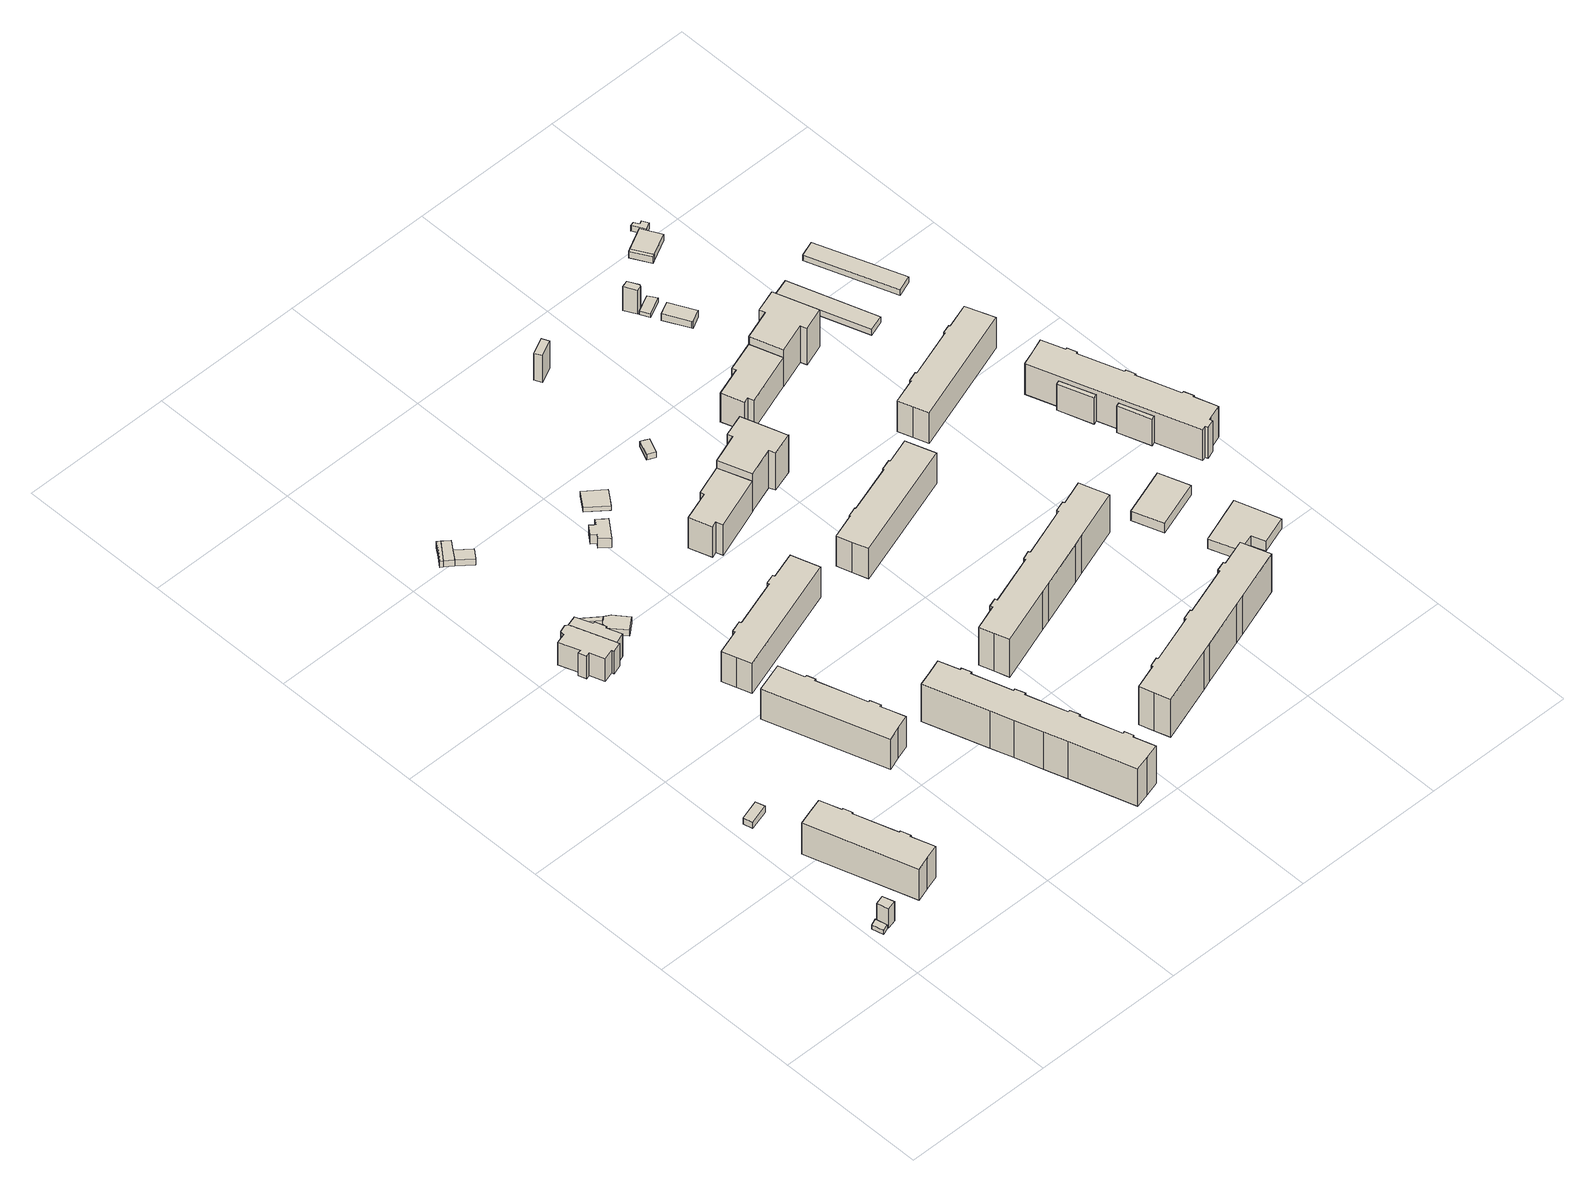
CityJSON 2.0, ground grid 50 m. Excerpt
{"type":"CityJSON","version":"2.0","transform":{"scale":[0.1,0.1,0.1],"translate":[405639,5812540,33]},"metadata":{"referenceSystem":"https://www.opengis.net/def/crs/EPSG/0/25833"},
"CityObjects":{
"building1":{"type":"Building","attributes":{"Gemeindeschluessel":"11000009","BezugspunktDach":"2200","function":"31001_2000","measuredHeight":1.69,"storeysAboveGround":1},"address":[{"country":"Germany","locality":"Berlin","thoroughfareNumber":"31A (3)","thoroughfareName":"Gilgenburger Straße"}],"geometry":[{"type":"Solid","lod":"1","boundaries":[[[[0,1,2,3]],[[4,5,6,7]],[[4,7,3,2]],[[5,4,2,1]],[[6,5,1,0]],[[7,6,0,3]]]]}]},
"building2":{"type":"Building","attributes":{"Gemeindeschluessel":"11000009","BezugspunktDach":"2200","function":"31001_2000","measuredHeight":8.16,"storeysAboveGround":1},"address":[{"country":"Germany","locality":"Berlin","thoroughfareNumber":"31A (4)","thoroughfareName":"Gilgenburger Straße"}],"geometry":[{"type":"Solid","lod":"1","boundaries":[[[[8,9,10,11]],[[12,13,14,15]],[[12,15,11,10]],[[13,12,10,9]],[[14,13,9,8]],[[15,14,8,11]]]]}]},
"building3":{"type":"Building","attributes":{"Gemeindeschluessel":"11000009","BezugspunktDach":"2200","function":"31001_1010","measuredHeight":14.63,"storeysAboveGround":3},"address":[{"country":"Germany","locality":"Berlin","thoroughfareNumber":"11, 13","thoroughfareName":"Mühlweg"}],"geometry":[{"type":"Solid","lod":"1","boundaries":[[[[16,17,18,19,20,21,22,23,24,25,26,27,28,29]],[[30,31,32,33,34,35,36,37,38,39,40,41,42,43]],[[30,43,29,28]],[[31,30,28,27]],[[32,31,27,26]],[[33,32,26,25]],[[34,33,25,24]],[[35,34,24,23]],[[36,35,23,22]],[[37,36,22,21]],[[38,37,21,20]],[[39,38,20,19]],[[40,39,19,18]],[[41,40,18,17]],[[42,41,17,16]],[[43,42,16,29]]]]}]},
"building4":{"type":"Building","attributes":{"Gemeindeschluessel":"11000009","BezugspunktDach":"2200","function":"31001_2723","measuredHeight":2.46,"storeysAboveGround":1},"address":[{"country":"Germany","locality":"Berlin","thoroughfareNumber":"17 (1)","thoroughfareName":"Mühlweg"}],"geometry":[{"type":"Solid","lod":"1","boundaries":[[[[44,45,46,47]],[[48,49,50,51]],[[48,51,47,46]],[[49,48,46,45]],[[50,49,45,44]],[[51,50,44,47]]]]}]},
"building5":{"type":"Building","attributes":{"Gemeindeschluessel":"11000009","function":"31001_1010"},"address":[{"country":"Germany","locality":"Berlin","thoroughfareNumber":"42, 42A","thoroughfareName":"Stillerzeile"}],"children":["building5-1","building5-2"]},
"building5-1":{"type":"BuildingPart","attributes":{"BezugspunktDach":"2200","measuredHeight":10.45,"storeysAboveGround":3},"parents":["building5"],"geometry":[{"type":"MultiSurface","lod":"1","boundaries":[[[52,53,54,55,56,57,58,59,60,61,62,63,64,65,66,67]],[[68,69,70,71,72,73,74,75,76,77,78,79,80,81,82,83]],[[68,83,67,66]],[[69,68,66,65]],[[70,69,65,64]],[[71,70,64,63]],[[72,71,63,62]],[[73,72,62,72,73,61]],[[74,73,61,60]],[[75,74,60,59]],[[76,75,59,58]],[[77,76,58,57]],[[78,77,57,56]],[[79,78,56,55]],[[80,79,55,54]],[[81,80,54,53]],[[82,81,53,52]],[[83,82,52,67]]]}]},
"building5-2":{"type":"BuildingPart","attributes":{"BezugspunktDach":"2200","measuredHeight":9.94,"storeysAboveGround":3},"parents":["building5"],"geometry":[{"type":"Solid","lod":"1","boundaries":[[[[61,84,85,86,87,88,89,63]],[[90,91,92,93,94,95,73,71]],[[90,71,63,89]],[[91,90,89,88]],[[92,91,88,87]],[[93,92,87,86]],[[94,93,86,85]],[[95,94,85,84]],[[73,95,84,61]],[[62,72,71,73,61,63]],[[71,72,62,63]]]]}]},
"building6":{"type":"Building","attributes":{"Gemeindeschluessel":"11000009","BezugspunktDach":"2200","function":"31001_1010","measuredHeight":14.45,"storeysAboveGround":3},"address":[{"country":"Germany","locality":"Berlin","thoroughfareNumber":"16, 18","thoroughfareName":"Mühlweg"}],"geometry":[{"type":"Solid","lod":"1","boundaries":[[[[96,97,98,99,100,101,102,103,104,105,106,107,108,109]],[[110,111,112,113,114,115,116,117,118,119,120,121,122,123]],[[110,123,109,108]],[[111,110,108,107]],[[112,111,107,106]],[[113,112,106,105]],[[114,113,105,104]],[[115,114,104,103]],[[116,115,103,102]],[[117,116,102,101]],[[118,117,101,100]],[[119,118,100,99]],[[120,119,99,98]],[[121,120,98,97]],[[122,121,97,96]],[[123,122,96,109]]]]}]},
"building7":{"type":"Building","attributes":{"Gemeindeschluessel":"11000009","BezugspunktDach":"2200","function":"51009_1610","measuredHeight":2.32,"storeysAboveGround":0},"address":[{"country":"Germany","locality":"Berlin"}],"geometry":[{"type":"Solid","lod":"1","boundaries":[[[[124,125,126,127]],[[128,129,130,131]],[[128,131,127,126]],[[129,128,126,125]],[[130,129,125,124]],[[131,130,124,127]]]]}]},
"building8":{"type":"Building","attributes":{"Gemeindeschluessel":"11000009","BezugspunktDach":"2200","function":"31001_2000","measuredHeight":2.37,"storeysAboveGround":1},"address":[{"country":"Germany","locality":"Berlin","thoroughfareNumber":"42 (1)","thoroughfareName":"Stillerzeile"}],"geometry":[{"type":"Solid","lod":"1","boundaries":[[[[132,133,134,125,124,135]],[[136,137,138,139,140,141]],[[136,141,135,124]],[[137,136,124,125]],[[138,137,125,134]],[[139,138,134,133]],[[140,139,133,132]],[[141,140,132,135]]]]}]},
"building9":{"type":"Building","attributes":{"Gemeindeschluessel":"11000009","BezugspunktDach":"2200","function":"51009_1610","measuredHeight":2.41,"storeysAboveGround":0},"address":[{"country":"Germany","locality":"Berlin"}],"geometry":[{"type":"Solid","lod":"1","boundaries":[[[[142,143,144,145,146]],[[147,148,149,150,151]],[[147,151,146,145]],[[148,147,145,144]],[[149,148,144,143]],[[150,149,143,142]],[[151,150,142,146]]]]}]},
"building10":{"type":"Building","attributes":{"Gemeindeschluessel":"11000009","BezugspunktDach":"2200","function":"31001_1010","measuredHeight":2.42,"storeysAboveGround":1},"address":[{"country":"Germany","locality":"Berlin","thoroughfareNumber":"102","thoroughfareName":"Am Wiesenrain"}],"geometry":[{"type":"Solid","lod":"1","boundaries":[[[[152,153,154,143,142]],[[149,155,156,157,150]],[[149,150,142,143]],[[155,149,143,154]],[[156,155,154,153]],[[157,156,153,152]],[[150,157,152,142]]]]}]},
"building11":{"type":"Building","attributes":{"Gemeindeschluessel":"11000009","BezugspunktDach":"2200","function":"31001_2000","measuredHeight":2.4,"storeysAboveGround":1},"address":[{"country":"Germany","locality":"Berlin","thoroughfareNumber":"102 (1)","thoroughfareName":"Am Wiesenrain"}],"geometry":[{"type":"Solid","lod":"1","boundaries":[[[[158,159,153,152]],[[156,160,161,157]],[[156,157,152,153]],[[160,156,153,159]],[[161,160,159,158]],[[157,161,158,152]]]]}]},
"building12":{"type":"Building","attributes":{"Gemeindeschluessel":"11000009","BezugspunktDach":"2200","function":"31001_1010","measuredHeight":17.33,"storeysAboveGround":4},"address":[{"country":"Germany","locality":"Berlin","thoroughfareNumber":"10, 12, 14, 8","thoroughfareName":"Mühlweg"}],"geometry":[{"type":"Solid","lod":"1","boundaries":[[[[162,163,164,165,166,167,168,169,170,171,172,173,174,175,176,177,178,179,180,181,182,183,184,185,186,187]],[[188,189,190,191,192,193,194,195,196,197,198,199,200,201,202,203,204,205,206,207,208,209,210,211,212,213]],[[188,213,187,186]],[[189,188,186,185]],[[190,189,185,184]],[[191,190,184,183]],[[192,191,183,182]],[[193,192,182,181]],[[194,193,181,180]],[[195,194,180,179]],[[196,195,179,178]],[[197,196,178,177]],[[198,197,177,176]],[[199,198,176,175]],[[200,199,175,174]],[[201,200,174,173]],[[202,201,173,172]],[[203,202,172,171]],[[204,203,171,170]],[[205,204,170,169]],[[206,205,169,168]],[[207,206,168,167]],[[208,207,167,166]],[[209,208,166,165]],[[210,209,165,164]],[[211,210,164,163]],[[212,211,163,162]],[[213,212,162,187]]]]}]},
"building13":{"type":"Building","attributes":{"Gemeindeschluessel":"11000009","BezugspunktDach":"2200","function":"31001_1010","measuredHeight":14.29,"storeysAboveGround":3},"address":[{"country":"Germany","locality":"Berlin","thoroughfareNumber":"37, 39","thoroughfareName":"Stillerzeile"}],"geometry":[{"type":"Solid","lod":"1","boundaries":[[[[214,215,216,217,218,219,220,221,222,223,224,225,226,227]],[[228,229,230,231,232,233,234,235,236,237,238,239,240,241]],[[228,241,227,226]],[[229,228,226,225]],[[230,229,225,224]],[[231,230,224,223]],[[232,231,223,222]],[[233,232,222,221]],[[234,233,221,220]],[[235,234,220,219]],[[236,235,219,218]],[[237,236,218,217]],[[238,237,217,216]],[[239,238,216,215]],[[240,239,215,214]],[[241,240,214,227]]]]}]},
"building14":{"type":"Building","attributes":{"Gemeindeschluessel":"11000009","BezugspunktDach":"2200","function":"31001_1010","measuredHeight":3.76,"storeysAboveGround":1},"address":[{"country":"Germany","locality":"Berlin","thoroughfareNumber":"101","thoroughfareName":"Am Wiesenrain"}],"geometry":[{"type":"Solid","lod":"1","boundaries":[[[[242,243,244,245,246,247,248,249]],[[250,251,252,253,254,255,256,257]],[[250,257,249,248]],[[251,250,248,247]],[[252,251,247,246]],[[253,252,246,245]],[[254,253,245,244]],[[255,254,244,243]],[[256,255,243,242]],[[257,256,242,249]]]]}]},
"building15":{"type":"Building","attributes":{"Gemeindeschluessel":"11000009","BezugspunktDach":"2200","function":"31001_2000","measuredHeight":1.79,"storeysAboveGround":1},"address":[{"country":"Germany","locality":"Berlin","thoroughfareNumber":"101 (1)","thoroughfareName":"Am Wiesenrain"}],"geometry":[{"type":"Solid","lod":"1","boundaries":[[[[258,259,260,261]],[[262,263,264,265]],[[262,265,261,260]],[[263,262,260,259]],[[264,263,259,258]],[[265,264,258,261]]]]}]},
"building16":{"type":"Building","attributes":{"Gemeindeschluessel":"11000009","function":"31001_1010"},"address":[{"country":"Germany","locality":"Berlin","thoroughfareNumber":"34, 36","thoroughfareName":"Stillerzeile"}],"children":["building16-1","building16-2"]},
"building16-1":{"type":"BuildingPart","attributes":{"BezugspunktDach":"2200","measuredHeight":15.15,"storeysAboveGround":5},"parents":["building16"],"geometry":[{"type":"MultiSurface","lod":"1","boundaries":[[[266,267,268,269,270,271,272,273,274,275,276]],[[277,278,279,280,281,282,283,284,285,286,287]],[[277,287,276,275]],[[278,277,275,274]],[[279,278,274,273]],[[280,279,273,272]],[[281,280,272,271]],[[282,281,271,270]],[[283,282,270,269]],[[284,283,269,268]],[[285,284,268,267]],[[286,285,267,266]],[[288,289,266,276]],[[287,286,289,288]]]}]},
"building16-2":{"type":"BuildingPart","attributes":{"BezugspunktDach":"2200","measuredHeight":12.46,"storeysAboveGround":5},"parents":["building16"],"geometry":[{"type":"MultiSurface","lod":"1","boundaries":[[[290,291,292,289,288,293,294,295]],[[296,297,298,299,300,301,302,303]],[[296,303,295,294]],[[297,296,294,293]],[[298,297,293,288]],[[299,298,288,287,286]],[[300,299,289,292]],[[301,300,292,291]],[[302,301,291,290]],[[303,302,290,295]],[[286,287,288,289]]]}]},
"building17":{"type":"Building","attributes":{"Gemeindeschluessel":"11000009","BezugspunktDach":"2200","function":"31001_2000","measuredHeight":2.44,"storeysAboveGround":1},"address":[{"country":"Germany","locality":"Berlin","thoroughfareNumber":"103","thoroughfareName":"Am Wiesenrain"}],"geometry":[{"type":"Solid","lod":"1","boundaries":[[[[304,305,306,307,308]],[[309,310,311,312,313]],[[309,313,308,307]],[[310,309,307,306]],[[311,310,306,305]],[[312,311,305,304]],[[313,312,304,308]]]]}]},
"building18":{"type":"Building","attributes":{"Gemeindeschluessel":"11000009","BezugspunktDach":"2200","function":"31001_1010","measuredHeight":17.27,"storeysAboveGround":4},"address":[{"country":"Germany","locality":"Berlin","thoroughfareNumber":"10, 12, 14","thoroughfareName":"Löbauer Weg"}],"geometry":[{"type":"Solid","lod":"1","boundaries":[[[[314,315,316,317,318,319,320,321,322,323,324,325,326,327,328,329,330,331,332,333,334,335]],[[336,337,338,339,340,341,342,343,344,345,346,347,348,349,350,351,352,353,354,355,356,357]],[[336,357,335,334]],[[337,336,334,333]],[[338,337,333,332]],[[339,338,332,331]],[[340,339,331,330]],[[341,340,330,329]],[[342,341,329,328]],[[343,342,328,327]],[[344,343,327,326]],[[345,344,326,325]],[[346,345,325,324]],[[347,346,324,323]],[[348,347,323,322]],[[349,348,322,321]],[[350,349,321,320]],[[351,350,320,319]],[[352,351,319,318]],[[353,352,318,317]],[[354,353,317,316]],[[355,354,316,315]],[[356,355,315,314]],[[357,356,314,335]]]]}]},
"building19":{"type":"Building","attributes":{"Gemeindeschluessel":"11000009","BezugspunktDach":"2200","function":"31001_1010","measuredHeight":17.32,"storeysAboveGround":4},"address":[{"country":"Germany","locality":"Berlin","thoroughfareNumber":"16, 18, 20","thoroughfareName":"Löbauer Weg"}],"geometry":[{"type":"Solid","lod":"1","boundaries":[[[[358,359,360,361,362,363,364,365,366,367,368,369,370,371,372,373,374,375,376,377,378,379]],[[380,381,382,383,384,385,386,387,388,389,390,391,392,393,394,395,396,397,398,399,400,401]],[[380,401,379,378]],[[381,380,378,377]],[[382,381,377,376]],[[383,382,376,375]],[[384,383,375,374]],[[385,384,374,373]],[[386,385,373,372]],[[387,386,372,371]],[[388,387,371,370]],[[389,388,370,369]],[[390,389,369,368]],[[391,390,368,367]],[[392,391,367,366]],[[393,392,366,365]],[[394,393,365,364]],[[395,394,364,363]],[[396,395,363,362]],[[397,396,362,361]],[[398,397,361,360]],[[399,398,360,359]],[[400,399,359,358]],[[401,400,358,379]]]]}]},
"building20":{"type":"Building","attributes":{"Gemeindeschluessel":"11000009","BezugspunktDach":"2200","function":"31001_1010","measuredHeight":14.24,"storeysAboveGround":3},"address":[{"country":"Germany","locality":"Berlin","thoroughfareNumber":"33, 35","thoroughfareName":"Stillerzeile"}],"geometry":[{"type":"Solid","lod":"1","boundaries":[[[[402,403,404,405,406,407,408,409,410,411,412,413,414,415]],[[416,417,418,419,420,421,422,423,424,425,426,427,428,429]],[[416,429,415,414]],[[417,416,414,413]],[[418,417,413,412]],[[419,418,412,411]],[[420,419,411,410]],[[421,420,410,409]],[[422,421,409,408]],[[423,422,408,407]],[[424,423,407,406]],[[425,424,406,405]],[[426,425,405,404]],[[427,426,404,403]],[[428,427,403,402]],[[429,428,402,415]]]]}]},
"building21":{"type":"Building","attributes":{"Gemeindeschluessel":"11000009","BezugspunktDach":"2200","function":"31001_2000","measuredHeight":10.88,"storeysAboveGround":1},"address":[{"country":"Germany","locality":"Berlin","thoroughfareNumber":"103 (1)","thoroughfareName":"Am Wiesenrain"}],"geometry":[{"type":"Solid","lod":"1","boundaries":[[[[430,431,432,433]],[[434,435,436,437]],[[434,437,433,432]],[[435,434,432,431]],[[436,435,431,430]],[[437,436,430,433]]]]}]},
"building22":{"type":"Building","attributes":{"Gemeindeschluessel":"11000009","function":"31001_1010"},"address":[{"country":"Germany","locality":"Berlin","thoroughfareNumber":"30, 32","thoroughfareName":"Stillerzeile"}],"children":["building22-1","building22-2"]},
"building22-1":{"type":"BuildingPart","attributes":{"BezugspunktDach":"2200","measuredHeight":14.86,"storeysAboveGround":5},"parents":["building22"],"geometry":[{"type":"MultiSurface","lod":"1","boundaries":[[[438,439,440,441,442,443,444,445,446,447,448]],[[449,450,451,452,453,454,455,456,457,458,459]],[[449,459,448,447]],[[450,449,447,446]],[[451,450,446,445]],[[452,451,445,444]],[[453,452,444,443]],[[454,453,443,442]],[[455,454,442,441]],[[456,455,441,440]],[[457,456,440,439]],[[458,457,439,438]],[[460,461,438,448]],[[459,458,462,463]],[[463,462,461,460]]]}]},
"building22-2":{"type":"BuildingPart","attributes":{"BezugspunktDach":"2200","measuredHeight":11.61,"storeysAboveGround":5},"parents":["building22"],"geometry":[{"type":"Solid","lod":"1","boundaries":[[[[464,465,466,461,460,467,468,469]],[[470,471,463,462,472,473,474,475]],[[470,475,469,468]],[[471,470,468,467]],[[463,471,467,460]],[[472,462,461,466]],[[473,472,466,465]],[[474,473,465,464]],[[475,474,464,469]],[[463,460,461,462]]]]}]},
"building23":{"type":"Building","attributes":{"Gemeindeschluessel":"11000009","BezugspunktDach":"2200","function":"51009_1610","measuredHeight":9.7,"storeysAboveGround":0},"address":[{"country":"Germany","locality":"Berlin"}],"geometry":[{"type":"Solid","lod":"1","boundaries":[[[[476,477,478,479,480]],[[481,482,483,484,485]],[[481,485,480,479]],[[482,481,479,478]],[[483,482,478,477]],[[484,483,477,476]],[[485,484,476,480]]]]}]},
"building24":{"type":"Building","attributes":{"Gemeindeschluessel":"11000009","BezugspunktDach":"2200","function":"31001_2741","measuredHeight":2.17,"storeysAboveGround":1},"address":[{"country":"Germany","locality":"Berlin","thoroughfareNumber":"105 (3)","thoroughfareName":"Am Wiesenrain"}],"geometry":[{"type":"Solid","lod":"1","boundaries":[[[[486,487,488,489,490]],[[491,492,493,494,495]],[[491,495,490,489]],[[492,491,489,488]],[[493,492,488,487]],[[494,493,487,486]],[[495,494,486,490]]]]}]},
"building25":{"type":"Building","attributes":{"Gemeindeschluessel":"11000009","BezugspunktDach":"2200","function":"31001_2000","measuredHeight":2.85,"storeysAboveGround":1},"address":[{"country":"Germany","locality":"Berlin","thoroughfareNumber":"105 (2)","thoroughfareName":"Am Wiesenrain"}],"geometry":[{"type":"Solid","lod":"1","boundaries":[[[[496,497,498,499,500,501]],[[502,503,504,505,506,507]],[[502,507,501,500]],[[503,502,500,499]],[[504,503,499,498]],[[505,504,498,497]],[[506,505,497,496]],[[507,506,496,501]]]]}]},
"building26":{"type":"Building","attributes":{"Gemeindeschluessel":"11000009","BezugspunktDach":"2200","function":"31001_2000","measuredHeight":3.85,"storeysAboveGround":1},"address":[{"country":"Germany","locality":"Berlin","thoroughfareNumber":"8","thoroughfareName":"Löbauer Weg"}],"geometry":[{"type":"Solid","lod":"1","boundaries":[[[[508,509,510,511,512]],[[513,514,515,516,517]],[[513,517,512,511]],[[514,513,511,510]],[[515,514,510,509]],[[516,515,509,508]],[[517,516,508,512]]]]}]},
"building27":{"type":"Building","attributes":{"Gemeindeschluessel":"11000009","BezugspunktDach":"2200","function":"31001_2000","measuredHeight":3.88,"storeysAboveGround":1},"address":[{"country":"Germany","locality":"Berlin","thoroughfareNumber":"22","thoroughfareName":"Löbauer Weg"}],"geometry":[{"type":"Solid","lod":"1","boundaries":[[[[518,519,520,521,522,523]],[[524,525,526,527,528,529]],[[524,529,523,522]],[[525,524,522,521]],[[526,525,521,520]],[[527,526,520,519]],[[528,527,519,518]],[[529,528,518,523]]]]}]},
"building28":{"type":"Building","attributes":{"Gemeindeschluessel":"11000009","BezugspunktDach":"2200","function":"31001_1010","measuredHeight":14.28,"storeysAboveGround":3},"address":[{"country":"Germany","locality":"Berlin","thoroughfareNumber":"29, 31","thoroughfareName":"Stillerzeile"}],"geometry":[{"type":"Solid","lod":"1","boundaries":[[[[530,531,532,533,534,535,536,537,538,539,540,541,542,543]],[[544,545,546,547,548,549,550,551,552,553,554,555,556,557]],[[544,557,543,542]],[[545,544,542,541]],[[546,545,541,540]],[[547,546,540,539]],[[548,547,539,538]],[[549,548,538,537]],[[550,549,537,536]],[[551,550,536,535]],[[552,551,535,534]],[[553,552,534,533]],[[554,553,533,532]],[[555,554,532,531]],[[556,555,531,530]],[[557,556,530,543]]]]}]},
"building29":{"type":"Building","attributes":{"Gemeindeschluessel":"11000009","BezugspunktDach":"2200","function":"51009_1610","measuredHeight":2.6,"storeysAboveGround":0},"address":[{"country":"Germany","locality":"Berlin"}],"geometry":[{"type":"Solid","lod":"1","boundaries":[[[[558,559,560,561]],[[562,563,564,565]],[[562,565,561,560]],[[563,562,560,559]],[[564,563,559,558]],[[565,564,558,561]]]]}]},
"building30":{"type":"Building","attributes":{"Gemeindeschluessel":"11000009","BezugspunktDach":"2200","function":"31001_1312","measuredHeight":2.65,"storeysAboveGround":1},"address":[{"country":"Germany","locality":"Berlin","thoroughfareNumber":"105","thoroughfareName":"Am Wiesenrain"}],"geometry":[{"type":"Solid","lod":"1","boundaries":[[[[559,566,567,560]],[[568,569,563,562]],[[568,562,560,567]],[[569,568,567,566]],[[563,569,566,559]],[[562,563,559,560]]]]}]},
"building31":{"type":"Building","attributes":{"Gemeindeschluessel":"11000009","BezugspunktDach":"2200","function":"31001_2000","measuredHeight":2.28,"storeysAboveGround":1},"address":[{"country":"Germany","locality":"Berlin","thoroughfareNumber":"30 (1)","thoroughfareName":"Stillerzeile"}],"geometry":[{"type":"Solid","lod":"1","boundaries":[[[[570,571,572,573]],[[574,575,576,577]],[[574,577,573,572]],[[575,574,572,571]],[[576,575,571,570]],[[577,576,570,573]]]]}]},
"building32":{"type":"Building","attributes":{"Gemeindeschluessel":"11000009","BezugspunktDach":"2200","function":"31001_2000","measuredHeight":2.15,"storeysAboveGround":1},"address":[{"country":"Germany","locality":"Berlin","thoroughfareNumber":"105 (1)","thoroughfareName":"Am Wiesenrain"}],"geometry":[{"type":"Solid","lod":"1","boundaries":[[[[578,579,580,581,582,583]],[[584,585,586,587,588,589]],[[584,589,583,582]],[[585,584,582,581]],[[586,585,581,580]],[[587,586,580,579]],[[588,587,579,578]],[[589,588,578,583]]]]}]},
"building33":{"type":"Building","attributes":{"Gemeindeschluessel":"11000009","function":"31001_1010"},"address":[{"country":"Germany","locality":"Berlin","thoroughfareNumber":"2, 4, 6","thoroughfareName":"Löbauer Weg"}],"children":["building33-1","building33-2","building33-3"]},
"building33-1":{"type":"BuildingPart","attributes":{"BezugspunktDach":"2200","measuredHeight":14.66,"storeysAboveGround":3},"parents":["building33"],"geometry":[{"type":"MultiSurface","lod":"1","boundaries":[[[590,591,592,593,594,595,596,597,598,599,600,601,602,603,604,605,606,607,608,609,610,611]],[[612,613,614,615,616,617,618,619,620,621,622,623,624,625,626,627,628,629,630,631,632,633]],[[612,633,611,610]],[[613,612,610,609]],[[614,613,609,608]],[[615,614,608,607]],[[616,615,607,606]],[[617,616,606,605]],[[618,617,605,604]],[[619,618,604,603]],[[620,619,603,602]],[[621,620,602,601]],[[622,621,601,600]],[[623,622,600,599]],[[624,623,599,598]],[[625,624,598,597]],[[626,625,597,596]],[[627,626,596,595]],[[628,627,595,594]],[[629,628,594,593]],[[630,629,593,592]],[[631,630,592,591]],[[632,631,591,590]],[[633,634,635,636,637,638,639,640,641,642,632,590,611]],[[637,636,635,634]],[[642,641,640,639,638]]]}]},
"building33-2":{"type":"BuildingPart","attributes":{"BezugspunktDach":"2200","measuredHeight":10.73,"storeysAboveGround":3},"parents":["building33"],"geometry":[{"type":"Solid","lod":"1","boundaries":[[[[643,636,635,644]],[[634,637,645,646]],[[634,646,644,635]],[[645,637,636,643]],[[646,645,643,644]],[[637,634,635,636]]]]}]},
"building33-3":{"type":"BuildingPart","attributes":{"BezugspunktDach":"2200","measuredHeight":10.73,"storeysAboveGround":3},"parents":["building33"],"geometry":[{"type":"Solid","lod":"1","boundaries":[[[[647,641,640,648]],[[639,642,649,650]],[[639,650,648,640]],[[649,642,641,647]],[[650,649,647,648]],[[642,639,640,641]]]]}]},
"building34":{"type":"Building","attributes":{"Gemeindeschluessel":"11000009","BezugspunktDach":"2200","function":"31001_2000","measuredHeight":2.3,"storeysAboveGround":1},"address":[{"country":"Germany","locality":"Berlin","thoroughfareNumber":"30 (2)","thoroughfareName":"Stillerzeile"}],"geometry":[{"type":"Solid","lod":"1","boundaries":[[[[651,652,653,654]],[[655,656,657,658]],[[655,658,654,653]],[[656,655,653,652]],[[657,656,652,651]],[[658,657,651,654]]]]}]}
},
"vertices":[
[19,153,47],[41,161,47],[32,200,47],[10,191,47],[32,200,30],[41,161,30],[19,153,30],[10,191,30],
[48,162,106],[78,171,106],[67,209,106],[37,200,106],[67,209,28],[78,171,28],[48,162,28],[37,200,28],
[180,179,155],[226,193,155],[273,208,155],[248,285,155],[253,286,155],[243,319,155],[238,317,155],[193,459,155],[198,460,155],[188,490,155],[184,488,155],[162,558,155],[115,544,155],[68,529,155],[115,544,29],[162,558,29],[184,488,29],[188,490,29],[198,460,29],[193,459,29],[238,317,29],[243,319,29],[253,286,29],[248,285,29],[273,208,29],[226,193,29],[180,179,29],[68,529,29],
[43,697,47],[110,717,47],[101,748,47],[35,728,47],[101,748,22],[110,717,22],[43,697,22],[35,728,22],
[114,1454,105],[102,1452,105],[111,1426,105],[124,1431,105],[140,1384,105],[176,1394,105],[179,1387,105],[210,1398,105],[208,1404,105],[208,1405,105],[159,1541,105],[157,1547,105],[148,1552,105],[125,1544,105],[123,1530,105],[90,1520,105],[123,1530,14],[125,1544,14],[148,1552,14],[157,1547,14],[159,1541,14],[208,1405,14],[208,1404,14],[210,1398,14],[179,1387,14],[176,1394,14],[140,1384,14],[124,1431,14],[111,1426,14],[102,1452,14],[114,1454,14],[90,1520,14],
[241,1419,105],[224,1467,105],[229,1469,105],[217,1505,105],[211,1503,105],[190,1557,105],[190,1557,14],[211,1503,14],[217,1505,14],[229,1469,14],[224,1467,14],[241,1419,14],
[467,588,151],[512,604,151],[557,619,151],[532,698,151],[538,699,151],[527,733,151],[522,731,151],[470,892,151],[476,894,151],[467,922,151],[461,921,151],[435,1004,151],[388,989,151],[341,974,151],[388,989,28],[435,1004,28],[461,921,28],[467,922,28],[476,894,28],[470,892,28],[522,731,28],[527,733,28],[538,699,28],[532,698,28],[557,619,28],[512,604,28],[467,588,28],[341,974,28],
[281,1538,37],[292,1548,37],[234,1594,37],[225,1583,37],[234,1594,14],[292,1548,14],[281,1538,14],[225,1583,14],
[309,1461,37],[348,1492,37],[312,1537,37],[261,1517,37],[281,1538,13],[292,1548,13],[312,1537,13],[348,1492,13],[309,1461,13],[261,1517,13],
[124,2009,31],[171,2069,31],[161,2076,31],[140,2047,31],[116,2016,31],[140,2047,7],[161,2076,7],[171,2069,7],[124,2009,7],[116,2016,7],
[149,1990,31],[172,2021,31],[194,2050,31],[194,2050,7],[172,2021,7],[149,1990,7],
[194,1953,31],[218,1983,31],[218,1983,7],[194,1953,7],
[716,450,186],[739,379,186],[767,291,186],[791,217,186],[857,9,186],[905,22,186],[953,36,186],[931,105,186],[937,108,186],[928,136,186],[921,134,186],[879,265,186],[885,267,186],[875,299,186],[869,297,186],[827,428,186],[833,430,186],[822,462,186],[816,460,186],[775,589,186],[781,591,186],[771,621,186],[765,619,186],[743,686,186],[697,670,186],[650,655,186],[697,670,34],[743,686,34],[765,619,34],[771,621,34],[781,591,34],[775,589,34],[816,460,34],[822,462,34],[833,430,34],[827,428,34],[869,297,34],[875,299,34],[885,267,34],[879,265,34],[921,134,34],[928,136,34],[937,108,34],[931,105,34],[953,36,34],[905,22,34],[857,9,34],[791,217,34],[767,291,34],[739,379,34],[716,450,34],[650,655,34],
[377,1106,150],[392,1060,150],[780,1189,150],[765,1235,150],[751,1280,150],[665,1252,150],[663,1259,150],[632,1249,150],[634,1242,150],[476,1190,150],[474,1197,150],[439,1185,150],[441,1178,150],[362,1152,150],[441,1178,27],[439,1185,27],[474,1197,27],[476,1190,27],[634,1242,27],[632,1249,27],[663,1259,27],[665,1252,27],[751,1280,27],[765,1235,27],[780,1189,27],[392,1060,27],[377,1106,27],[362,1152,27],
[488,1775,48],[478,1762,48],[507,1736,48],[553,1795,48],[522,1820,48],[511,1803,48],[496,1816,48],[473,1786,48],[496,1816,11],[511,1803,11],[522,1820,11],[553,1795,11],[507,1736,11],[478,1762,11],[488,1775,11],[473,1786,11],
[603,1838,29],[641,1888,29],[580,1936,29],[544,1887,29],[580,1936,11],[641,1888,11],[603,1838,11],[544,1887,11],
[869,1551,181],[962,1584,181],[970,1564,181],[1042,1587,181],[1040,1591,181],[1032,1616,181],[1002,1707,181],[994,1731,181],[922,1707,181],[928,1690,181],[833,1656,181],[928,1690,30],[922,1707,30],[994,1731,30],[1002,1707,30],[1032,1616,30],[1040,1591,30],[1042,1587,30],[970,1564,30],[962,1584,30],[869,1551,30],[833,1656,30],[833,1656,152],[869,1551,152],
[670,1504,152],[689,1511,152],[696,1489,152],[735,1621,152],[738,1608,152],[646,1576,152],[738,1608,28],[735,1621,28],[833,1656,28],[869,1551,28],[696,1489,28],[689,1511,28],[670,1504,28],[646,1576,28],
[830,1893,35],[852,1941,35],[838,1947,35],[825,1954,35],[804,1905,35],[825,1954,13],[838,1947,13],[852,1941,13],[830,1893,13],[804,1905,13],
[927,652,186],[942,605,186],[1132,671,186],[1167,683,186],[1322,737,186],[1358,749,186],[1519,805,186],[1504,852,186],[1489,898,186],[1409,870,186],[1407,876,186],[1373,865,186],[1375,859,186],[1211,802,186],[1209,808,186],[1182,798,186],[1184,792,186],[1021,736,186],[1019,744,186],[990,734,186],[993,726,186],[912,698,186],[993,726,33],[990,734,33],[1019,744,33],[1021,736,33],[1184,792,33],[1182,798,33],[1209,808,33],[1211,802,33],[1375,859,33],[1373,865,33],[1407,876,33],[1409,870,33],[1489,898,33],[1504,852,33],[1519,805,33],[1358,749,33],[1322,737,33],[1167,683,33],[1132,671,33],[942,605,33],[927,652,33],[912,698,33],
[1088,182,187],[1104,134,187],[1295,199,187],[1328,211,187],[1484,264,187],[1517,275,187],[1685,334,187],[1669,380,187],[1653,426,187],[1569,397,187],[1567,403,187],[1536,393,187],[1538,387,187],[1378,333,187],[1376,338,187],[1343,327,187],[1345,322,187],[1185,268,187],[1183,273,187],[1153,263,187],[1154,257,187],[1073,230,187],[1154,257,33],[1153,263,33],[1183,273,33],[1185,268,33],[1345,322,33],[1343,327,33],[1376,338,33],[1378,333,33],[1538,387,33],[1536,393,33],[1567,403,33],[1569,397,33],[1653,426,33],[1669,380,33],[1685,334,33],[1517,275,33],[1484,264,33],[1328,211,33],[1295,199,33],[1104,134,33],[1088,182,33],[1073,230,33],
[906,1193,153],[922,1144,153],[1307,1272,153],[1291,1319,153],[1275,1367,153],[1193,1340,153],[1192,1344,153],[1158,1333,153],[1159,1329,153],[1001,1278,153],[1000,1281,153],[969,1271,153],[970,1268,153],[891,1242,153],[970,1268,30],[969,1271,30],[1000,1281,30],[1001,1278,30],[1159,1329,30],[1158,1333,30],[1192,1344,30],[1193,1340,30],[1275,1367,30],[1291,1319,30],[1307,1272,30],[922,1144,30],[906,1193,30],[891,1242,30],
[798,2310,127],[850,2336,127],[839,2360,127],[786,2334,127],[839,2360,18],[850,2336,18],[798,2310,18],[786,2334,18],
[1256,1827,181],[1352,1860,181],[1359,1840,181],[1432,1865,181],[1431,1869,181],[1423,1893,181],[1393,1982,181],[1385,2007,181],[1312,1983,181],[1317,1963,181],[1222,1930,181],[1317,1963,33],[1312,1983,33],[1385,2007,33],[1393,1982,33],[1423,1893,33],[1431,1869,33],[1432,1865,33],[1359,1840,33],[1352,1860,33],[1256,1827,33],[1222,1930,33],[1222,1930,150],[1256,1827,150],[1256,1827,34],[1222,1930,34],
[1061,1781,150],[1079,1787,150],[1085,1768,150],[1124,1897,150],[1129,1884,150],[1037,1852,150],[1129,1884,34],[1124,1897,34],[1085,1768,34],[1079,1787,34],[1061,1781,34],[1037,1852,34],
[1159,2306,125],[1174,2311,125],[1177,2318,125],[1160,2352,125],[1139,2345,125],[1160,2352,28],[1177,2318,28],[1174,2311,28],[1159,2306,28],[1139,2345,28],
[1176,2272,43],[1232,2300,43],[1224,2315,43],[1215,2329,43],[1161,2302,43],[1215,2329,28],[1224,2315,28],[1232,2300,28],[1176,2272,28],[1161,2302,28],
[1230,2165,55],[1232,2162,55],[1272,2182,55],[1268,2188,55],[1230,2265,55],[1190,2245,55],[1230,2265,27],[1268,2188,27],[1272,2182,27],[1232,2162,27],[1230,2165,27],[1190,2245,27],
[1627,698,72],[1779,750,72],[1745,849,72],[1693,831,72],[1593,797,72],[1693,831,33],[1745,849,33],[1779,750,33],[1627,698,33],[1593,797,33],
[1706,480,72],[1765,498,72],[1781,454,72],[1871,485,72],[1825,628,72],[1672,574,72],[1825,628,33],[1871,485,33],[1781,454,33],[1765,498,33],[1706,480,33],[1672,574,33],
[1380,1441,155],[1396,1394,155],[1779,1524,155],[1762,1570,155],[1745,1616,155],[1665,1589,155],[1664,1593,155],[1635,1584,155],[1637,1580,155],[1475,1526,155],[1474,1530,155],[1442,1519,155],[1444,1515,155],[1364,1489,155],[1444,1515,31],[1442,1519,31],[1474,1530,31],[1475,1526,31],[1637,1580,31],[1635,1584,31],[1664,1593,31],[1665,1589,31],[1745,1616,31],[1762,1570,31],[1779,1524,31],[1396,1394,31],[1380,1441,31],[1364,1489,31],
[1322,2414,54],[1331,2419,54],[1298,2481,54],[1289,2476,54],[1298,2481,28],[1331,2419,28],[1322,2414,28],[1289,2476,28],
[1403,2455,54],[1370,2518,54],[1370,2518,28],[1403,2455,28],
[1566,1797,54],[1617,1814,54],[1523,2096,54],[1470,2079,54],[1523,2096,31],[1617,1814,31],[1566,1797,31],[1470,2079,31],
[1386,2505,50],[1407,2516,50],[1396,2537,50],[1386,2532,50],[1376,2549,50],[1363,2544,50],[1376,2549,28],[1386,2532,28],[1396,2537,28],[1407,2516,28],[1386,2505,28],[1363,2544,28],
[1893,822,157],[1906,826,157],[1910,818,157],[1937,827,157],[1934,836,157],[1940,838,157],[1986,855,157],[1961,930,157],[1966,931,157],[1955,962,157],[1950,961,157],[1902,1100,157],[1907,1102,157],[1897,1132,157],[1892,1130,157],[1843,1272,157],[1848,1274,157],[1838,1304,157],[1833,1302,157],[1807,1377,157],[1760,1360,157],[1714,1343,157],[1760,1360,32],[1807,1377,32],[1833,1302,32],[1838,1304,32],[1848,1274,32],[1843,1272,32],[1892,1130,32],[1897,1132,32],[1907,1102,32],[1902,1100,32],[1950,961,32],[1955,962,32],[1966,931,32],[1961,930,32],[1986,855,32],[1940,838,32],[1934,836,32],[1937,827,32],[1910,818,32],[1906,826,32],[1893,822,32],[1714,1343,32],[1748,1243,32],[1748,1243,139],[1786,1134,139],[1786,1134,32],[1827,1016,32],[1809,1068,32],[1809,1068,139],[1845,964,139],[1845,964,32],
[1773,1129,139],[1736,1239,139],[1773,1129,32],[1736,1239,32],
[1832,959,139],[1796,1063,139],[1832,959,32],[1796,1063,32],
[1726,1850,54],[1778,1869,54],[1675,2150,54],[1625,2132,54],[1675,2150,31],[1778,1869,31],[1726,1850,31],[1625,2132,31]
]}
